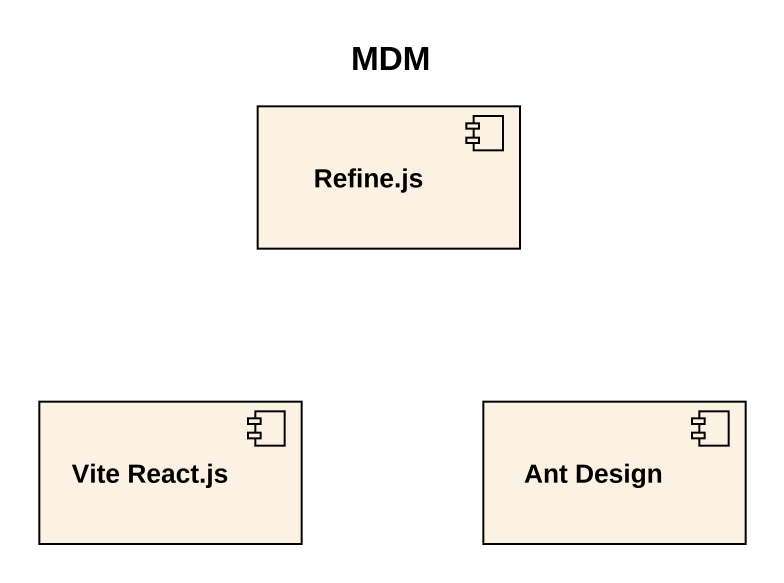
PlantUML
@startuml
title MDM
component "Refine.js" as Refine_js
component "Vite React.js" as Vite_React_js
component "Ant Design" as Ant_Design
@enduml
